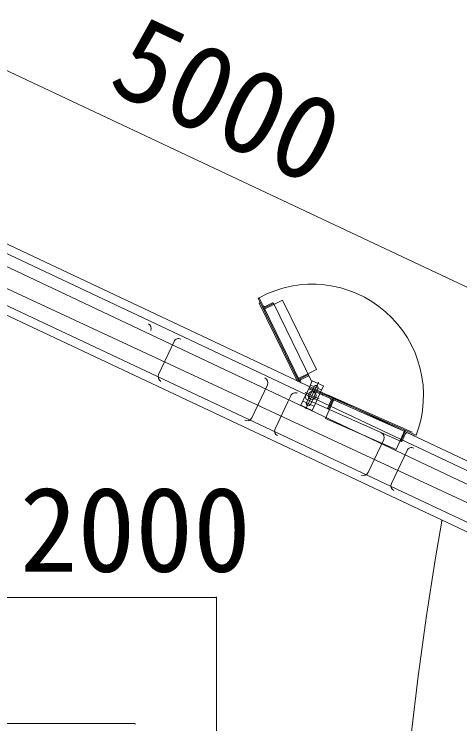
# Model space of a CAD drawing. Units: millimetres, scale not verified. Extents: x -52572 to 20616, y -26431 to 14081.
# Drawn here: x -97 to 1057, y -4157 to -2320 of the extents above; entities that cross this region are included whole.
import ezdxf
from ezdxf.enums import TextEntityAlignment as Align

# ---------------------------------------------------------------- set-up
doc = ezdxf.new("R2010")
doc.units = ezdxf.units.MM
doc.header["$LTSCALE"] = 100
doc.layers.add('F-E_0', color=7, linetype='Continuous', lineweight=18)
doc.styles.add('ＭＳ ゴシック', font='')
doc.styles.get('ＭＳ ゴシック').set_extended_font_data('MS Gothic')

# ---------------------------------------------------------------- blocks, each defined once
blk = doc.blocks.new('_OPEN')
at = {"layer": 'F-E_0'}
blk.add_line((0, 0), (-1, 0), dxfattribs=at)
blk.add_lwpolyline([(-1, 0.17), (0, 0), (-1, -0.17)], dxfattribs=at)

msp = doc.modelspace()

# ---------------------------------------------------------------- linework, layer by layer
at = {"layer": 'F-E_0'}
for p, q in [((-425.4, -2319.6), (4093.2, -4448.4)), ((1010.5, -3629.8), (1010.3, -3629.8))]:
    msp.add_line(p, q, dxfattribs=at)
at = {"layer": 'F-E_0', "color": 4, "lineweight": 9}
for p, q in [((2396.7, -4098.5), (-565.3, -2703.1)), ((2393, -4121.8), (-575, -2723.6)), ((-464.9, -2808.4), (3766.7, -4808.2)), ((2985.7, -4473.3), (-300.7, -2944.2)), ((2373.2, -4246.7), (-345.7, -2965.7)), ((2369.6, -4270), (-355.3, -2986.2)), ((534.8, -3055.2), (535.7, -3054.8)), ((641.4, -3272.8), (534.8, -3055.2)), ((537.6, -3067.7), (540.3, -3066.4)), ((637.1, -3270.8), (537.6, -3067.7)), ((549.5, -3078.5), (538.3, -3055.7)), ((548, -3082.1), (574.9, -3068.9)), ((571.8, -3067.1), (552.9, -3076.4)), ((574.5, -3068), (674, -3271.3)), ((576, -3071.2), (598.5, -3060.2)), ((686.4, -3239.8), (598.5, -3060.2)), ((549.1, -3084.4), (576, -3071.2)), ((645.7, -3274.8), (549.5, -3078.5)), ((637.1, -3264), (664, -3250.8)), ((664, -3250.8), (686.4, -3239.8)), ((638.2, -3266.2), (665.1, -3253)), ((664.6, -3256.6), (645.8, -3265.9)), ((667.6, -3285.1), (675.2, -3268.8)), ((675.2, -3268.8), (704.2, -3282.3)), ((559, -3279.2), (518.6, -3364.9)), ((653.3, -3315.9), (667.6, -3285.1)), ((657.2, -3310.3), (667.3, -3287.4)), ((658.9, -3341.7), (691, -3272.8)), ((660.2, -3325.8), (679.7, -3284.1)), ((667.3, -3287.4), (776.4, -3335.8)), ((689.6, -3288.7), (670.2, -3330.4)), ((698.3, -3292.7), (671.1, -3280)), ((704.2, -3282.3), (696.6, -3298.6)), ((619.3, -3307.6), (611.6, -3323.9)), ((693.2, -3315.3), (656.7, -3299.1)), ((666.1, -3290.2), (918, -3401.8)), ((696.6, -3298.6), (682.3, -3329.4)), ((701.6, -3303.8), (702, -3302.8)), ((714, -3306.7), (713.5, -3307.9)), ((714.7, -3305.2), (714, -3306.7)), ((714.7, -3305.2), (934.1, -3402.4)), ((611.6, -3323.9), (578.9, -3393.3)), ((645.6, -3332.2), (653.3, -3315.9)), ((678.8, -3334.4), (651.6, -3321.7)), ((659.7, -3316.9), (657.2, -3310.3)), ((905.7, -3425.9), (659.7, -3316.9)), ((731.8, -3316), (709.5, -3366.3)), ((715.4, -3339.4), (723.9, -3320.2)), ((729.5, -3315), (717.3, -3342.4)), ((674.7, -3345.7), (645.6, -3332.2)), ((682.3, -3329.4), (674.7, -3345.7)), ((776.4, -3335.8), (944.3, -3410.2)), ((709.5, -3366.3), (892.3, -3447.3)), ((914.6, -3397), (892.3, -3447.3)), ((916.9, -3398), (904.7, -3425.5)), ((908.3, -3424.9), (916.8, -3405.7)), ((918, -3401.8), (941.3, -3412.1)), ((860.2, -3421.2), (819.9, -3506.8))]:
    msp.add_line(p, q, dxfattribs=at)
at = {"layer": 'F-E_0', "color": 3}
for p, q in [((-1569.9, -3830.2), (423.9, -3830.2)), ((427, -4486.8), (427, -3828.2))]:
    msp.add_line(p, q, dxfattribs=at)
at = {"layer": 'F-E_0', "color": 2}
for p, q in [((215, -4156.3), (-1441, -4156.3)), ((217, -4158.3), (215, -4156.3))]:
    msp.add_line(p, q, dxfattribs=at)
at = {"layer": 'F-E_0', "color": 4, "lineweight": 9}
for points in [[(317.4, -3167.2), (309.7, -3183.4), (277, -3252.8)], [(920.5, -3449.6), (912.9, -3465.8), (880.2, -3535.2)]]:
    msp.add_lwpolyline(points, dxfattribs=at)
msp.add_circle((674.9, -3307.2), 10, dxfattribs=at)
for centre, radius, start, end in [((674.9, -3307.2), 288.3, 339.082, 118.4852), ((536.5, -3056.6), 2, 26.1, 116.1), ((572.7, -3068.9), 2, 26.1, 116.1), ((551.2, -3072.8), 4, 206.1, 296.1), ((245, -3133.1), 13.3, 334.77, 64.77), ((329.4, -3172.9), 13.3, 64.77, 154.77), ((289.1, -3258.5), 13.3, 154.77, 244.77), ((546.9, -3273.6), 13.3, 334.77, 64.77), ((647.5, -3269.4), 4, 116.1, 206.1), ((663.7, -3254.8), 2, 296.1, 26.1), ((684.7, -3286.4), 5.5, 335, 155), ((631.3, -3313.3), 13.3, 64.77, 154.77), ((703.5, -3304.6), 2, 156.1, 246.1), ((665.2, -3328.1), 5.5, 155, 335), ((720.2, -3318.6), 4, 336.1, 66.1), ((717.2, -3340.2), 2, 156.1, 246.1), ((506.6, -3359.2), 13.3, 244.77, 334.77), ((591, -3399), 13.3, 154.77, 244.77), ((848.2, -3415.5), 13.3, 334.77, 64.77), ((920.5, -3407.3), 4, 66.1, 156.1), ((906.5, -3424), 2, 246.1, 336.1), ((932.6, -3455.2), 13.3, 64.77, 154.77), ((807.8, -3501.1), 13.3, 244.77, 334.77), ((892.2, -3540.9), 13.3, 154.77, 244.77)]:
    msp.add_arc(centre, radius, start, end, dxfattribs=at)
at = {"layer": 'F-E_0'}
msp.add_arc((10362, -5252.3), 9490.9, 170.17222, 179.98491, dxfattribs=at)

# ---------------------------------------------------------------- block references
at = {"layer": 'F-E_0', "xscale": 2.5, "yscale": 2.5, "rotation": 80.16468}
msp.add_blockref('_OPEN', (1010.8, -3629.9), dxfattribs=at)
at = {"layer": 'F-E_0', "xscale": 3.114, "yscale": 3.114}
msp.add_blockref('_OPEN', (427, -3830.2), dxfattribs=at)

# ---------------------------------------------------------------- texts
at = {"layer": 'F-E_0', "style": 'ＭＳ ゴシック'}
msp.add_text('5000', height=219.9, rotation=334.774, dxfattribs=at).set_placement((110.9, -2571.7), align=Align.BOTTOM_LEFT)
msp.add_text('2000', height=219.9, dxfattribs=at).set_placement((-82.3, -3829.5), align=Align.BOTTOM_LEFT)

doc.saveas('drawing.dxf')
